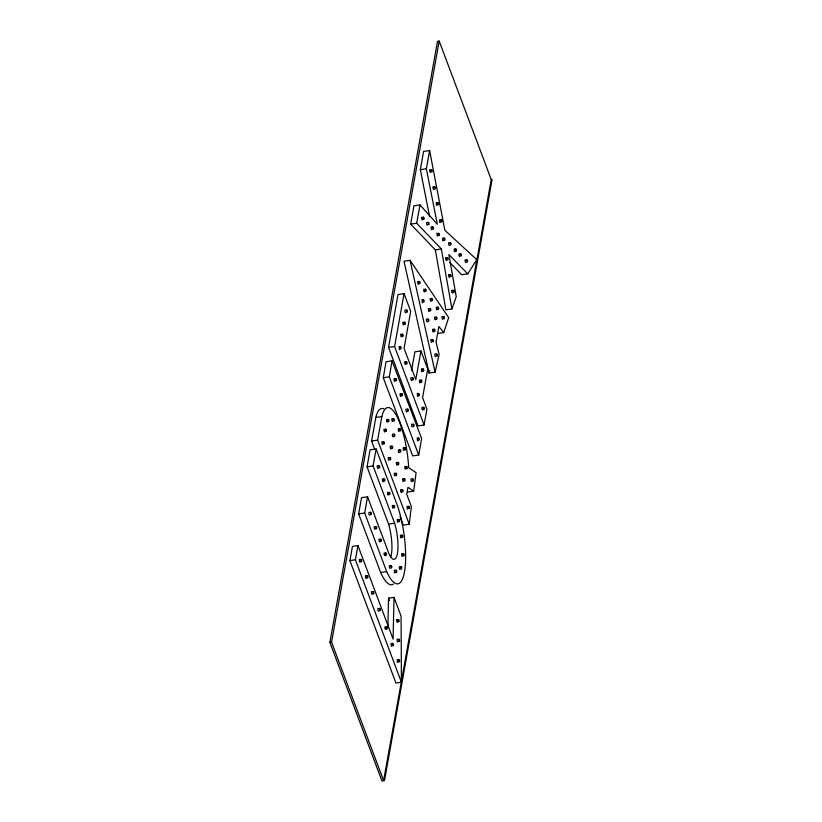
<?xml version="1.0" encoding="UTF-8"?>
<svg xmlns="http://www.w3.org/2000/svg" width="822" height="822" viewBox="0 0 822 822"><rect width="100%" height="100%" fill="white"/><g stroke="black" fill="none" stroke-linecap="round" stroke-linejoin="round"><path stroke-width="1.23" d="M387.902 627.289L388.539 598.149L394.015 597.337L401.085 616.13L401.413 682.229L395.937 683.041L349.915 560.604L352.463 546.404L357.94 545.592L393.101 639.146L394.015 597.337M372.448 593.761C372.017 596.186 370.63 590.812 371.986 591.532M379.99 541.338C379.271 544.164 378.377 536.787 379.774 539.705M391.21 448.319C390.676 451.042 389.443 444.527 390.882 446.346M399.687 348.877L399.41 349.679L399.091 346.473M388.467 494.525C387.748 497.351 386.843 489.974 388.251 492.892M403.818 324.382C403.088 327.207 402.194 319.83 403.592 322.758M401.023 395.772C400.489 398.485 399.245 391.981 400.684 393.8M395.259 475.393C394.724 478.116 393.481 471.602 394.92 473.421M393.276 507.667C392.556 510.493 391.652 503.105 393.06 506.033M398.146 521.631C397.427 524.457 396.533 517.079 397.93 519.997M406.911 411.329C406.5 413.836 405.071 408.349 406.448 409.099M395.279 572.4C394.745 575.123 393.512 568.608 394.95 570.437M401.629 491.895C400.9 494.721 400.006 487.343 401.403 490.261M401.3 537.321C400.581 540.146 399.687 532.769 401.085 535.687M422.642 302.003L422.364 302.804L422.056 299.598M397.673 621.73C396.954 624.566 396.06 617.178 397.458 620.107M424.707 291.409C423.71 294.112 423.34 286.282 424.584 290.166M408 508.541C407.28 511.376 406.387 503.989 407.784 506.917M417.864 395.701L417.586 396.502L417.268 393.306M422.303 371.123C421.583 373.948 420.689 366.571 422.087 369.489M417.802 440.13L417.514 440.921L417.206 437.725M437.89 235.513C437.17 238.339 436.277 230.961 437.674 233.89M431.879 341.685C431.16 344.51 430.266 337.133 431.663 340.051M435.568 319.244C435.033 321.957 433.79 315.453 435.228 317.271M437.232 309.319C436.698 312.031 435.455 305.517 436.893 307.346M443.51 240.281C443.109 242.788 441.681 237.301 443.048 238.051M449.665 276.706C448.946 279.531 448.041 272.154 449.449 275.072M455.09 251.142C454.371 253.967 453.477 246.59 454.874 249.508M459.919 256.002C459.2 258.827 458.296 251.45 459.704 254.368M392.032 645.753C391.375 648.281 390.327 641.705 391.724 643.77M400.037 516.719L403.201 525.124L409.243 524.231L411.339 506.568L406.715 494.258L407.959 487.292L413.702 491.124L416.096 472.65L408.678 467.697A47.029 12.659 81.6 0 0 396.759 416.138A47.029 12.659 81.6 0 0 381.85 416.569L375.818 417.473L371.595 441.034L374.76 449.449M383.288 377.75L386.032 361.783L392.063 360.879L421.645 438.599L418.706 455.008L412.665 455.902L383.288 377.75L389.33 376.856L392.063 360.879M491.237 179.576L492.111 179.453L384.501 780.52L381.932 780.9L329.889 642.424L437.499 41.347L439.184 41.1L491.237 179.576L383.617 780.653L331.564 642.167L439.184 41.1M393.43 584.103A49.68 13.378 81.6 0 1 380.648 572.492L358.628 513.904L361.536 497.68L367.568 496.786L389.094 554.049A24.136 6.504 81.6 0 0 397.437 553.473A24.136 6.504 81.6 0 0 394.622 523.224L373.096 465.951L376.137 448.966L370.095 449.86L367.054 466.845L388.58 524.117A24.136 6.504 81.6 0 1 390.573 557.491M429.557 216.299L420.33 169.692L423.587 151.464L429.629 150.57L444.856 230.283L476.739 259.66L467.769 273.849L461.728 274.743L449.716 262.485M420.936 350.963L427.707 368.996L422.59 397.622L426.926 409.161L424.09 424.995L418.049 425.899L388.549 347.418L398.012 294.553L404.054 293.66L410.702 311.353L404.075 348.374L415.809 379.589L420.936 350.963L414.894 351.857L411.555 370.527M467.769 273.849L448.884 254.584L456.251 296.691L451.915 308.928L445.884 309.822L435.321 249.867L410.661 224.139L413.939 205.819L419.98 204.925L437.335 224.221L426.361 168.787L429.629 150.57M401.413 682.229L355.392 559.782L357.94 545.592M409.243 524.231L377.627 440.14L381.85 416.569M376.137 448.966L397.663 506.229A49.68 13.378 81.6 0 1 404.619 571.259A49.68 13.378 81.6 0 1 386.689 571.588L364.67 513.01L367.568 496.786M424.09 424.995L394.591 346.514L404.054 293.66M451.915 308.928L441.352 248.963L416.692 223.245L419.98 204.925M437.705 333.485L443.736 332.591L438.876 326.468L436.061 342.219L439.123 354.477L435.085 372.14L429.053 373.034L429.587 370.681M430.687 172.158C429.834 173.863 429.125 168.089 430.379 169.856M401.691 336.722C400.376 338.232 400.581 331.492 401.598 335.15M427.604 224.909C426.885 226.461 425.981 221.601 427.173 222.341M395.033 381.079C394.303 382.631 393.409 377.771 394.591 378.51M437.129 205.099C436.081 206.825 435.752 200.342 436.934 203.126M382.898 444.24C382.045 445.945 381.336 440.171 382.59 441.938M378.233 468.191C377.504 469.742 376.61 464.882 377.791 465.622M392.803 421.224C391.95 422.929 391.251 417.155 392.495 418.922M440.458 222.259C439.606 223.954 438.907 218.19 440.15 219.957M393.348 436.626C392.464 438.239 391.817 432.588 393.039 434.324M389.227 460.001C388.498 461.553 387.604 456.693 388.785 457.433M375.233 529.091C374.483 530.539 373.63 525.813 374.801 526.522M399.215 431.211C397.951 432.834 398.084 425.93 399.122 429.639M366.407 578.226C365.358 579.952 365.03 573.468 366.211 576.253M411.863 380.185C411.134 381.737 410.24 376.877 411.421 377.617M399.328 452.408C398.28 454.134 397.951 447.651 399.132 450.435M404.085 450.209C402.821 451.833 402.955 444.928 403.992 448.637M405.811 468.93C404.763 470.667 404.434 464.183 405.616 466.968M403.602 481.24C402.749 482.935 402.05 477.171 403.294 478.938M435.824 356.45C435.095 358.002 434.201 353.141 435.383 353.881M411.925 481.435C411.206 482.987 410.301 478.127 411.493 478.866M402.688 556.165C401.835 557.871 401.126 552.096 402.379 553.864M400.263 569.245C399.41 570.941 398.711 565.166 399.954 566.933M398.084 641.715C397.355 643.266 396.461 638.406 397.643 639.146M443.736 332.591L448.678 317.621L410.055 260.338L404.013 261.232L429.053 373.034M433.893 189.492C432.865 190.211 432.547 185.32 433.646 186.923M432.002 229.728C430.975 230.448 430.656 225.557 431.756 227.16M405.863 312.812C404.835 313.531 404.506 308.64 405.606 310.254M449.521 245.49C448.493 246.21 448.165 241.319 449.264 242.932M427.327 321.864C426.289 322.584 425.971 317.693 427.07 319.306M466.043 262.578C465.016 263.297 464.687 258.406 465.786 260.019M452.624 293.043C451.381 293.66 451.483 288.286 452.49 290.824M442.873 319.285C441.846 320.005 441.527 315.114 442.626 316.727M412.51 426.957C411.483 427.676 411.164 422.785 412.264 424.399M369.808 515.096C368.78 515.815 368.462 510.924 369.561 512.538M390.255 568.423C389.227 569.143 388.909 564.252 390.008 565.865M378.798 611.208C377.771 611.928 377.452 607.037 378.552 608.64M420.33 169.692L426.361 168.787M410.661 224.139L416.692 223.245M435.321 249.867L441.352 248.963M388.549 347.418L394.591 346.514M371.595 441.034L377.627 440.14M367.054 466.845L373.096 465.951M407.661 492.018L413.702 491.124M358.628 513.904L364.67 513.01M388.58 524.117L394.622 523.224M349.915 560.604L355.392 559.782M380.648 572.492L386.689 571.588M329.889 642.424L331.564 642.167M428.868 308.569C427.327 307.983 429.31 313.768 429.331 310.408M433.091 329.16C431.55 328.574 433.533 334.349 433.554 330.999M422.426 407.25C420.885 406.664 422.868 412.449 422.888 409.099M396.882 462.385C395.341 461.8 397.324 467.584 397.345 464.225M382.898 478.887C381.203 478.589 383.71 484.343 383.309 480.305M384.604 552.877C382.908 552.692 385.436 558.272 385.025 554.295M359.851 559.361C358.3 558.775 360.283 564.56 360.303 561.21M397.684 659.573C396.153 659.059 398.125 664.721 398.146 661.412M385.467 626.826C383.782 625.819 386.001 632.231 385.847 628.327M446.284 257.789C444.651 256.043 446.48 263.009 446.613 259.362M422.323 217.398C420.689 215.652 422.508 222.618 422.652 218.981M430.759 298.674C429.125 296.937 430.944 303.904 431.088 300.256M418.336 281.617C416.692 279.87 418.521 286.837 418.665 283.2M420.083 380.298C418.449 378.552 420.278 385.518 420.412 381.87M405.318 361.927C403.51 360.406 405.883 367.516 405.606 363.088M387.172 419.641C385.528 417.905 387.357 424.871 387.501 421.224M384.624 429.403C382.99 427.656 384.809 434.622 384.953 430.985M389.33 376.856L418.706 455.008M388.539 598.149L389.423 600.502M410.055 260.338L435.085 372.14M375.818 417.473A47.029 12.659 81.6 0 1 383.864 408.853M386.453 626.878C386.689 632.591 388.333 625.83 386.453 626.878M360.909 559.361C360.899 564.93 362.944 559.155 360.909 559.361M370.486 512.27C370.475 517.839 372.53 512.065 370.486 512.27M367.033 575.657C367.013 581.216 369.068 575.441 367.033 575.657M378.85 465.622C378.839 471.191 380.894 465.406 378.85 465.622M375.86 526.522C375.808 531.998 377.956 526.429 375.86 526.522M383.514 441.681C383.504 447.24 385.559 441.465 383.514 441.681M385.559 429.146C385.549 434.704 387.604 428.93 385.559 429.146M373.044 591.532C372.993 597.008 375.13 591.439 373.044 591.532M388.097 419.384C388.087 424.953 390.142 419.169 388.097 419.384M383.956 478.887C383.905 484.363 386.042 478.794 383.956 478.887M380.586 539.109C380.576 544.667 382.631 538.893 380.586 539.109M395.659 378.51C395.639 384.08 397.694 378.305 395.659 378.51M389.844 457.433C389.834 463.002 391.889 457.217 389.844 457.433M393.43 418.665C393.409 424.224 395.464 418.449 393.43 418.665M391.806 446.089C391.796 451.658 393.851 445.873 391.806 446.089M379.476 608.383C379.466 613.952 381.521 608.167 379.476 608.383M400.283 346.648C400.273 352.206 402.328 346.432 400.283 346.648M389.063 492.296C389.053 497.855 391.108 492.08 389.063 492.296M393.974 434.067C393.923 439.544 396.06 433.975 393.974 434.067M402.307 334.153C402.297 339.712 404.352 333.938 402.307 334.153M385.662 552.877C385.652 558.436 387.707 552.661 385.662 552.877M404.414 322.152C404.393 327.711 406.448 321.936 404.414 322.152M406.541 309.997C406.53 315.556 408.575 309.781 406.541 309.997M401.619 393.543C401.598 399.102 403.653 393.327 401.619 393.543M395.855 473.164C395.834 478.733 397.889 472.948 395.855 473.164M399.841 428.642C399.821 434.201 401.876 428.426 399.841 428.642M393.872 505.427C393.861 510.996 395.916 505.211 393.872 505.427M397.94 462.385C397.93 467.954 399.985 462.17 397.94 462.385M406.243 361.67C406.232 367.228 408.287 361.454 406.243 361.67M390.933 565.598C390.923 571.167 392.978 565.392 390.933 565.598M399.944 449.84C399.934 455.398 401.989 449.624 399.944 449.84M398.742 519.401C398.732 524.96 400.787 519.185 398.742 519.401M407.507 409.099C407.486 414.658 409.541 408.883 407.507 409.099M404.712 447.641C404.691 453.199 406.746 447.425 404.712 447.641M423.258 217.142C423.207 222.618 425.344 217.049 423.258 217.142M395.875 570.17C395.865 575.739 397.92 569.954 395.875 570.17M402.225 489.665C402.205 495.224 404.26 489.45 402.225 489.665M419.261 281.35C419.251 286.919 421.306 281.145 419.261 281.35M404.229 478.671C404.219 484.24 406.263 478.455 404.229 478.671M412.48 377.617C412.469 383.175 414.524 377.401 412.48 377.617M406.428 466.372C406.417 471.931 408.472 466.156 406.428 466.372M401.907 535.091C401.886 540.65 403.941 534.875 401.907 535.091M431.303 169.589C431.293 175.158 433.348 169.383 431.303 169.589M400.889 566.677C400.869 572.235 402.924 566.461 400.889 566.677M428.231 222.341C428.221 227.91 430.266 222.125 428.231 222.341M413.189 424.142C413.178 429.701 415.233 423.926 413.189 424.142M423.238 299.773C423.227 305.332 425.282 299.557 423.238 299.773M403.304 553.596C403.294 559.166 405.349 553.391 403.304 553.596M398.269 619.5C398.259 625.069 400.314 619.285 398.269 619.5M425.303 289.169C425.282 294.738 427.337 288.964 425.303 289.169M408.596 506.311C408.585 511.88 410.64 506.095 408.596 506.311M398.701 639.146C398.691 644.715 400.746 638.93 398.701 639.146M434.571 186.666C434.519 192.112 436.667 186.635 434.571 186.666M418.46 393.471C418.449 399.04 420.504 393.255 418.46 393.471M412.552 478.866C412.541 484.425 414.586 478.651 412.552 478.866M432.68 226.903C432.67 232.472 434.725 226.687 432.68 226.903M398.752 659.573C398.732 665.132 400.787 659.357 398.752 659.573M421.018 380.031C421.008 385.6 423.063 379.815 421.018 380.031M422.898 368.883C422.888 374.452 424.943 368.677 422.898 368.883M418.398 437.9C418.377 443.459 420.432 437.684 418.398 437.9M428.005 319.049C427.985 324.608 430.04 318.833 428.005 319.049M437.746 202.531C437.736 208.089 439.791 202.315 437.746 202.531M429.927 308.569C429.875 314.055 432.023 308.486 429.927 308.569M431.694 298.417C431.684 303.986 433.728 298.201 431.694 298.417M423.484 407.26C423.474 412.819 425.529 407.044 423.484 407.26M438.486 233.284C438.475 238.842 440.53 233.068 438.486 233.284M441.085 219.69C441.065 225.259 443.12 219.474 441.085 219.69M432.475 339.455C432.464 345.014 434.519 339.239 432.475 339.455M434.15 329.16C434.139 334.718 436.194 328.944 434.15 329.16M436.163 317.015C436.143 322.573 438.198 316.799 436.163 317.015M437.828 307.089C437.818 312.648 439.862 306.873 437.828 307.089M444.106 238.051C444.096 243.61 446.151 237.835 444.106 238.051M436.441 353.892C436.431 359.45 438.486 353.676 436.441 353.892M447.219 257.522C447.209 263.091 449.264 257.307 447.219 257.522M443.561 316.46C443.541 322.029 445.596 316.244 443.561 316.46M450.199 242.665C450.189 248.234 452.244 242.449 450.199 242.665M450.261 274.476C450.251 280.035 452.295 274.26 450.261 274.476M455.686 248.912C455.676 254.471 457.731 248.696 455.686 248.912M453.312 290.228C453.251 295.704 455.398 290.135 453.312 290.228M460.515 253.772C460.505 259.331 462.55 253.556 460.515 253.772M466.721 259.752C466.711 265.321 468.766 259.547 466.721 259.752M392.639 643.379C392.495 648.805 394.755 643.585 392.639 643.379"/></g></svg>
